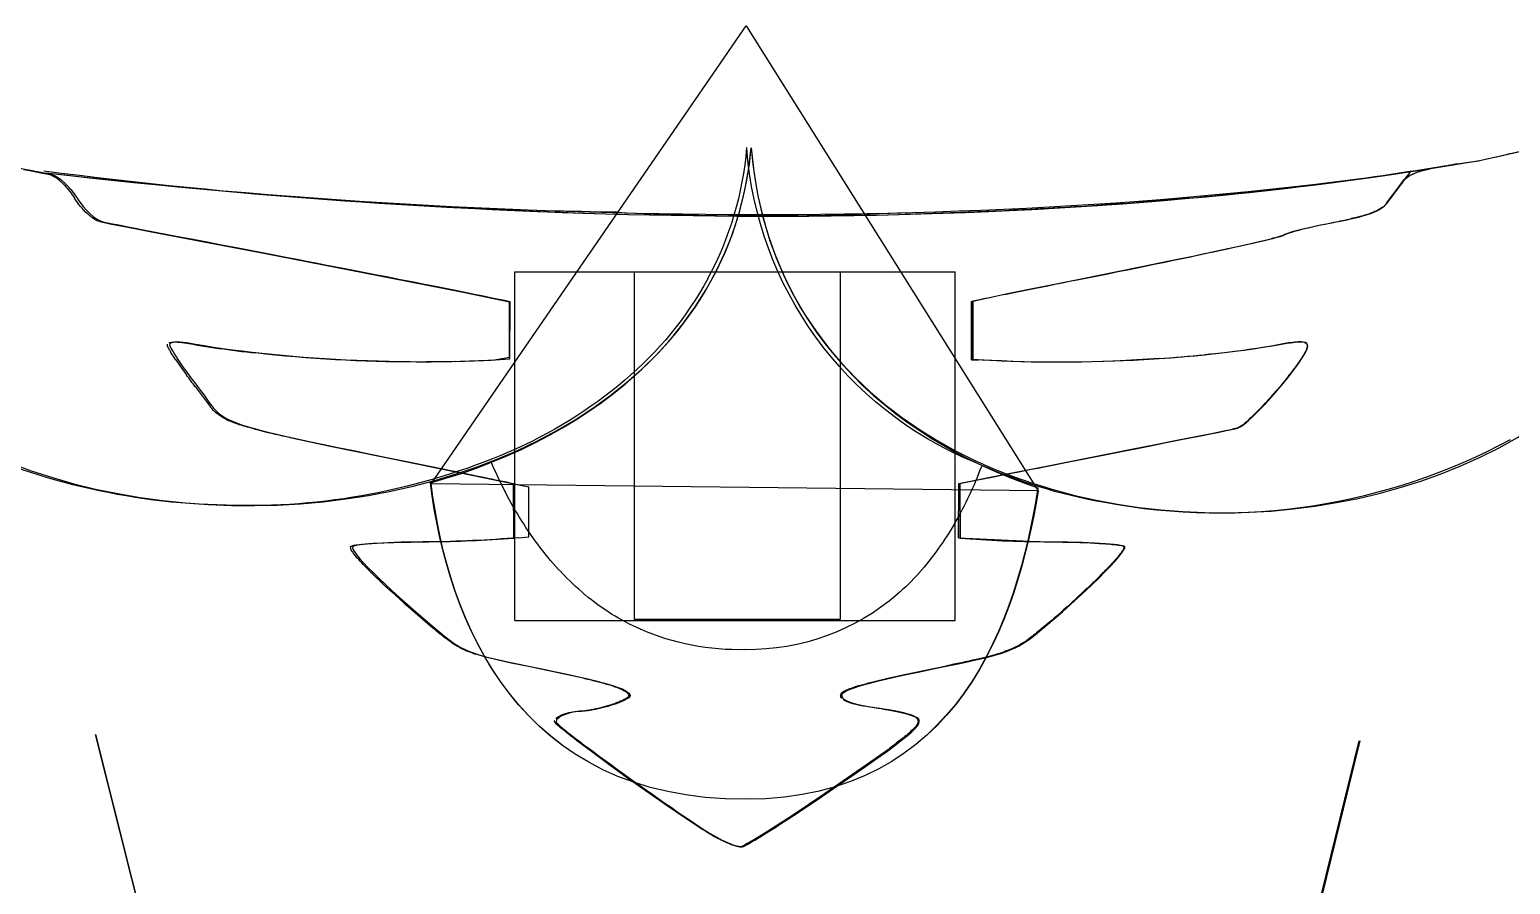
# Model space of a CAD drawing. Extents: x 5 to 93, y -1 to 101.
# Drawn here: x 35.14 to 64.24, y 15.65 to 32.45 of the extents above; entities that cross this region are included whole.
import ezdxf

# ---------------------------------------------------------------- set-up
doc = ezdxf.new("R2010")
doc.units = 0
for name, color, linetype in [('board_silkscreen_both', 7, 'CONTINUOUS'), ('board_silkscreen_cat', 7, 'CONTINUOUS'), ('board_silkscreen_dog', 7, 'CONTINUOUS'), ('laser_cat_1', 7, 'CONTINUOUS'), ('laser_cat_1_copy_copy', 7, 'CONTINUOUS'), ('laser_cat_2', 7, 'CONTINUOUS'), ('laser_component_cutouts', 7, 'CONTINUOUS'), ('laser_dog_1', 7, 'CONTINUOUS'), ('laser_dog_2', 7, 'CONTINUOUS'), ('laser_dog_2_copy', 7, 'CONTINUOUS'), ('Silkscreen_cat', 7, 'CONTINUOUS'), ('Silkscreen_dog', 7, 'CONTINUOUS')]:
    doc.layers.add(name, color=color, linetype=linetype)

msp = doc.modelspace()

# ---------------------------------------------------------------- linework, layer by layer
at = {"layer": 'board_silkscreen_both', "color": 3}
for points in [[(39.990861, 4.437421), (36.432212, 18.589981)], [(57.823775, 4.469169), (61.26071, 18.468268)]]:
    msp.add_lwpolyline(points, dxfattribs=at)
at = {"layer": 'board_silkscreen_cat', "color": 4}
for points in [[(63.60068, 29.869698), (65.040013, 30.192484)], [(35.020391, 29.700362), (35.163261, 29.671261)], [(62.650818, 29.713589), (62.650818, 29.713589)], [(62.828102, 29.747984), (62.828102, 29.75063)], [(63.042412, 29.785031), (63.29905, 29.824716)], [(63.185281, 29.806193), (63.187927, 29.806193)], [(63.29905, 29.824716), (63.60068, 29.869698)], [(35.163261, 29.671261), (35.287615, 29.647448)], [(35.287615, 29.647443), (35.390805, 29.626276)], [(35.390805, 29.626279), (35.470177, 29.610404)], [(35.470177, 29.610404), (35.523097, 29.59982)], [(35.523097, 29.59982), (35.523097, 29.597175)], [(35.610406, 29.562781), (35.613052, 29.562781)], [(35.660677, 29.531026), (35.660677, 29.52838)], [(35.713599, 29.488698), (35.713599, 29.488698)], [(35.766511, 29.443716), (35.766511, 29.443716)], [(60.587073, 29.422552), (60.587073, 29.419906)], [(62.060802, 29.385508), (62.092552, 29.427841)], [(62.092552, 29.427841), (62.121651, 29.46488)], [(62.121651, 29.46488), (62.121651, 29.46488)], [(62.222195, 29.562781), (62.222195, 29.560136)], [(62.293638, 29.602466), (62.296284, 29.602466)], [(62.386235, 29.642154), (62.38888, 29.642154)], [(62.5053, 29.67655), (62.5053, 29.67655)], [(35.81943, 29.390797), (35.81943, 29.388151)], [(57.906841, 29.131511), (57.909487, 29.131511)], [(61.801516, 29.036255), (61.859716, 29.112987)], [(61.859716, 29.112987), (61.891466, 29.157969)], [(61.891466, 29.157969), (61.925862, 29.202945)], [(61.925862, 29.202945), (62.060802, 29.385508)], [(36.271865, 28.82988), (36.271865, 28.827234)], [(46.68587, 28.819302), (46.688516, 28.856341)], [(52.363834, 28.816654), (52.363834, 28.848404)], [(55.160466, 28.930425), (55.160466, 28.93307)], [(61.478716, 28.835177), (61.481362, 28.832531)], [(61.571331, 28.872216), (61.571331, 28.872216)], [(61.648055, 28.909261), (61.650701, 28.909261)], [(61.71155, 28.948945), (61.714195, 28.948945)], [(61.761823, 28.991281), (61.764469, 28.988636)], [(61.801516, 29.036255), (61.804162, 29.033609)], [(36.324784, 28.782258), (36.324784, 28.784904)], [(36.377698, 28.74257), (36.377698, 28.74257)], [(36.425328, 28.710823), (36.425328, 28.710823)], [(36.472951, 28.687011), (36.470305, 28.684365)], [(36.512638, 28.673779), (36.742823, 28.626154)], [(36.512638, 28.673779), (36.515284, 28.673779)], [(36.742823, 28.626154), (36.959784, 28.58382)], [(36.959784, 28.58382), (37.237594, 28.530901)], [(37.237594, 28.530901), (37.565683, 28.467404)], [(60.102896, 28.517675), (60.216664, 28.544133)], [(60.216664, 28.544133), (60.341011, 28.573234)], [(60.341011, 28.573234), (60.475951, 28.602344)], [(60.475951, 28.602344), (60.475951, 28.602344)], [(61.105662, 28.729339), (61.105662, 28.726693)], [(61.245883, 28.763734), (61.248529, 28.76638)], [(61.372894, 28.800781), (61.370248, 28.798136)], [(37.565683, 28.467404), (37.941386, 28.39332)], [(37.941386, 28.39332), (38.356784, 28.313948)], [(38.356784, 28.313948), (38.80393, 28.229279)], [(38.80393, 28.229279), (39.769656, 28.044068)], [(58.938722, 28.200172), (59.274748, 28.276904)], [(59.274748, 28.276904), (59.531388, 28.337761)], [(59.698076, 28.380094), (59.698076, 28.380094)], [(59.76687, 28.406547), (59.76687, 28.403901)], [(59.76687, 28.406547), (59.76687, 28.403901)], [(59.846242, 28.440943), (59.846242, 28.440943)], [(59.915037, 28.464755), (59.915037, 28.464755)], [(60.002352, 28.491214), (60.002352, 28.491214)], [(39.769656, 28.044068), (42.558367, 27.504323)], [(57.52849, 27.901198), (58.057656, 28.009672)], [(58.057656, 28.009672), (58.528623, 28.112862)], [(58.528623, 28.112862), (58.938722, 28.200172)], [(55.702873, 27.530776), (56.956995, 27.782133)], [(56.956995, 27.782133), (57.52849, 27.901198)], [(42.558367, 27.504323), (43.65374, 27.287362)], [(54.350841, 27.258255), (55.702873, 27.530776)], [(43.65374, 27.287362), (44.566555, 27.099511)], [(44.233177, 25.948573), (44.566555, 26.009422), (44.566555, 27.099511)], [(53.647055, 27.102151), (54.350841, 27.258255)], [(53.647055, 25.959151), (53.647055, 27.102151)], [(37.840849, 26.247552), (37.840849, 26.247552), (37.840849, 26.247552), (37.840849, 26.247552)], [(37.877888, 26.28988), (37.877888, 26.28988)], [(37.904347, 26.300464), (37.904347, 26.300464)], [(37.936097, 26.305761), (37.936097, 26.305761)], [(37.975781, 26.308401), (37.975781, 26.308401)], [(38.018117, 26.308401), (38.020763, 26.308401)], [(38.068388, 26.305761), (38.068388, 26.305761)], [(59.90181, 26.28988), (59.899164, 26.295172)], [(59.90181, 26.28988), (59.90181, 26.28988)], [(59.967956, 26.300464), (59.967956, 26.300464)], [(60.026156, 26.308401), (60.026156, 26.308401)], [(60.076427, 26.31105), (60.079073, 26.31105)], [(60.121404, 26.31105), (60.121404, 26.31105), (60.121404, 26.31105)], [(60.18755, 26.297823), (60.190195, 26.297823)], [(60.18755, 26.297823), (60.190195, 26.297823)], [(60.227242, 26.268716), (60.229888, 26.268716)], [(60.240469, 26.223734), (60.240469, 26.221089)], [(37.869951, 26.178758), (37.869951, 26.178758)], [(37.904347, 26.12055), (37.904347, 26.12055)], [(37.949323, 26.049115), (37.946677, 26.046469)], [(38.002242, 25.964445), (38.068388, 25.871841)], [(38.002242, 25.964445), (38.002242, 25.9618)], [(38.851552, 26.178758), (38.851552, 26.176112)], [(39.579156, 26.088802), (39.581802, 26.086156)], [(42.738281, 25.914175), (42.738281, 25.914175)], [(43.505573, 25.922112), (43.508219, 25.922112)], [(44.233177, 25.948573), (44.233177, 25.948573)], [(53.647055, 25.959151), (53.781995, 25.956505)], [(57.335349, 25.977672), (57.335349, 25.985609)], [(58.226992, 26.051755), (58.226992, 26.051755)], [(60.118771, 25.975031), (60.118771, 25.972386)], [(60.20607, 26.125839), (60.208716, 26.123193)], [(38.068388, 25.871841), (38.139823, 25.768656)], [(38.139823, 25.768656), (38.219203, 25.660177)], [(59.98648, 25.787172), (59.98648, 25.784526)], [(38.39118, 25.429984), (38.682224, 25.038404)], [(38.39118, 25.429984), (38.39118, 25.427339)], [(59.637227, 25.355901), (59.637227, 25.355901)], [(59.822422, 25.575508), (59.825068, 25.572862)], [(59.446719, 25.138948), (59.449365, 25.138948)], [(38.817156, 24.900818), (38.819802, 24.898172)], [(39.002367, 24.784406), (39.002367, 24.787052)], [(59.092185, 24.781758), (59.092185, 24.779112)], [(59.261508, 24.943151), (59.261508, 24.943151)], [(39.274888, 24.675927), (39.274888, 24.673281)], [(39.679701, 24.562151), (39.679701, 24.562151)], [(57.681951, 24.376945), (58.055008, 24.451029)], [(58.055008, 24.451029), (58.364581, 24.511886)], [(58.364581, 24.511886), (58.605347, 24.562151)], [(58.605347, 24.562151), (58.772034, 24.596547)], [(58.854055, 24.612422), (58.856701, 24.609776)], [(40.253849, 24.427219), (41.039662, 24.260529)], [(40.253849, 24.427219), (40.253849, 24.427219)], [(41.039662, 24.260529), (42.076823, 24.048865)], [(55.186933, 23.882177), (56.790308, 24.199672)], [(56.790308, 24.199672), (57.258625, 24.292279)], [(57.258625, 24.292279), (57.681951, 24.376945)], [(42.076823, 24.048865), (43.410326, 23.776339)], [(54.21062, 23.689029), (55.186933, 23.882177)], [(43.410326, 23.776339), (44.46337, 23.559386)], [(53.395698, 23.527636), (54.21062, 23.689029)], [(44.46337, 23.559386), (44.944906, 23.458841)], [(44.947555, 22.47988), (44.944909, 23.458841)], [(53.39305, 22.45607), (53.395695, 23.527636)], [(44.746469, 22.461365), (44.947555, 22.47988)], [(44.746469, 22.461365), (44.746469, 22.461365)], [(53.39305, 22.45607), (55.075813, 22.379339)], [(41.444474, 22.286732), (41.444474, 22.286732)], [(41.473576, 22.302607), (41.473576, 22.302607)], [(41.492097, 22.167683), (41.492097, 22.167683)], [(41.537073, 22.315849), (41.537073, 22.315849)], [(41.634974, 22.329073), (41.634974, 22.329073)], [(41.764617, 22.3423), (41.764617, 22.3423)], [(41.918073, 22.352878), (42.095347, 22.360815), (42.293784, 22.368761), (42.510745, 22.374052)], [(42.510745, 22.37405), (42.510745, 22.37405)], [(43.397099, 22.387276), (43.397099, 22.381984)], [(43.838951, 22.403156), (43.841597, 22.403156)], [(55.075813, 22.379339), (55.075813, 22.379339)], [(55.55206, 22.37405), (55.771651, 22.368758), (55.975386, 22.360823)], [(55.975386, 22.360823), (56.1553, 22.35024)], [(56.1553, 22.350229), (56.157945, 22.350229)], [(56.31406, 22.339651), (56.31406, 22.339651)], [(56.443703, 22.329073), (56.443703, 22.329073)], [(56.544248, 22.315849), (56.541602, 22.315849)], [(56.565401, 22.143862), (56.568047, 22.143862)], [(56.628914, 22.233828), (56.63156, 22.236474)], [(56.639492, 22.286732), (56.639492, 22.284086)], [(41.574117, 22.06449), (41.574117, 22.061844)], [(41.690534, 21.934847), (41.69318, 21.932201)], [(56.31406, 21.858109), (56.311414, 21.852818)], [(56.459578, 22.014219), (56.459578, 22.016865)], [(41.84399, 21.778737), (41.846636, 21.778737)], [(42.029201, 21.598823), (42.031847, 21.598823)], [(56.131498, 21.675544), (56.134144, 21.672899)], [(42.246162, 21.400383), (42.492222, 21.178128)], [(42.246162, 21.400383), (42.246162, 21.395091)], [(55.922466, 21.471826), (55.91982, 21.474472)], [(42.492222, 21.178128), (42.764742, 20.942659)], [(42.764742, 20.942659), (43.061076, 20.688654)], [(43.352117, 20.453172), (43.354763, 20.450526)], [(54.803284, 20.498146), (54.80593, 20.498146)], [(54.922349, 20.593409), (54.924995, 20.590763)], [(43.47912, 20.363222), (43.47912, 20.363222)], [(43.606115, 20.291779), (43.608761, 20.289133)], [(43.746344, 20.228281), (43.746344, 20.225636)], [(43.905097, 20.172714), (43.905097, 20.167422)], [(44.092948, 20.117162), (44.092948, 20.119808)], [(53.96456, 20.125091), (53.96456, 20.122445)], [(54.155052, 20.175362), (54.155052, 20.175362)], [(54.31381, 20.23093), (54.316456, 20.228284)], [(54.451383, 20.286482), (54.451383, 20.283836)], [(44.320492, 20.064242), (44.598302, 20.003378)], [(44.320492, 20.064242), (44.320492, 20.061597)], [(44.598302, 20.003378), (44.936977, 19.934599)], [(44.936977, 19.934599), (45.706906, 19.77319)], [(52.326787, 19.770542), (52.707789, 19.852578)], [(52.707789, 19.852578), (53.154935, 19.945175)], [(53.739654, 20.069524), (53.739654, 20.066878)], [(45.706906, 19.77319), (46.011185, 19.704396)], [(46.011185, 19.704396), (46.011185, 19.704396)], [(46.265175, 19.640899), (46.262529, 19.640899)], [(46.471558, 19.585347), (46.471558, 19.585347)], [(46.635597, 19.532427), (46.638242, 19.532427)], [(51.345177, 19.52713), (51.345177, 19.52713)], [(51.514516, 19.577401), (51.514516, 19.577401)], [(51.734123, 19.635617), (52.001339, 19.699115)], [(52.001339, 19.699115), (52.326787, 19.770542)], [(46.65412, 19.209628), (46.656766, 19.209628)], [(46.754664, 19.251969), (46.75731, 19.251969)], [(46.757313, 19.484805), (46.757313, 19.484805)], [(46.834034, 19.291646), (46.83668, 19.289)], [(46.841964, 19.442461), (46.84461, 19.439815)], [(46.889605, 19.400136), (46.89225, 19.39749)], [(46.905477, 19.36044), (46.908123, 19.357794)], [(51.072664, 19.368386), (51.072664, 19.368386)], [(51.077945, 19.33399), (51.080591, 19.33399)], [(51.099117, 19.30224), (51.099117, 19.299594)], [(51.099117, 19.30224), (51.099117, 19.299594)], [(51.136162, 19.442461), (51.136162, 19.442461)], [(51.189084, 19.244024), (51.189084, 19.241378)], [(51.220831, 19.482156), (51.220831, 19.482156)], [(51.257862, 19.217573), (51.257862, 19.217573)], [(45.511117, 18.934466), (45.511117, 18.934466)], [(45.556094, 18.960917), (45.556094, 18.960917)], [(45.609013, 18.984737), (45.609013, 18.984737)], [(46.048214, 19.058828), (46.048214, 19.056183)], [(46.164633, 19.074703), (46.164633, 19.077349)], [(46.540352, 19.169948), (46.540352, 19.172594)], [(51.345177, 19.19112), (51.342531, 19.188474)], [(51.451019, 19.1673), (51.451019, 19.164654)], [(51.575365, 19.143482), (51.578011, 19.140836)], [(51.890219, 19.095857), (51.892865, 19.095857)], [(51.890219, 19.095857), (51.890219, 19.095857)], [(52.138927, 19.053531), (52.138927, 19.053531)], [(52.2183, 19.037656), (52.220945, 19.037656)], [(52.292391, 19.019133), (52.292391, 19.021779)], [(52.361185, 19.003261), (52.361185, 19.003261)], [(52.419386, 18.984737), (52.419386, 18.984737)], [(52.472305, 18.966214), (52.469659, 18.966214)], [(52.543748, 18.934466), (52.543748, 18.934466)], [(45.44762, 18.847149), (45.44762, 18.844503)], [(45.44762, 18.847149), (45.44762, 18.844503)], [(45.476722, 18.905365), (45.476722, 18.905365)], [(45.651339, 18.661953), (45.651339, 18.661953)], [(52.48818, 18.688406), (52.485534, 18.685761)], [(52.564904, 18.775722), (52.56755, 18.775722)], [(52.586073, 18.892138), (52.583427, 18.892138)], [(52.594019, 18.841867), (52.596664, 18.841867)], [(45.881542, 18.482024), (46.175224, 18.26243)], [(45.881542, 18.482024), (45.881542, 18.482024)], [(52.168029, 18.421175), (52.170675, 18.418529)], [(52.358537, 18.571987), (52.358537, 18.571987)], [(46.175224, 18.26243), (46.516531, 18.011073)], [(51.58331, 18.000495), (51.911391, 18.233313)], [(46.516531, 18.011073), (46.886956, 17.741193)], [(50.225995, 17.074453), (50.673141, 17.373417), (51.58331, 18.000495)], [(46.886956, 17.741193), (47.662183, 17.1988)], [(47.662183, 17.1988), (48.029956, 16.947443)], [(50.673141, 17.373417), (50.673141, 17.373417), (50.673141, 17.373417)], [(48.029956, 16.947443), (48.363318, 16.725201)], [(49.818526, 16.80987), (50.014331, 16.936865)], [(50.014331, 16.936865), (50.225995, 17.074453)], [(49.34493, 16.513521), (49.479867, 16.595542)], [(49.479867, 16.595542), (49.638612, 16.693453)], [(49.638612, 16.693453), (49.818526, 16.80987)], [(48.646425, 16.558513), (48.646425, 16.555867)], [(48.733742, 16.513521), (48.736388, 16.510875)], [(48.818409, 16.473844), (48.821055, 16.471198)], [(48.897781, 16.439448), (48.895136, 16.439448)], [(48.966576, 16.415628), (48.966576, 16.412982)], [(49.024776, 16.397104), (49.027422, 16.397104)], [(49.07505, 16.389175), (49.07505, 16.389175)], [(49.109445, 16.389175), (49.109445, 16.389175)], [(49.233808, 16.450024), (49.236453, 16.447378)], [(49.34493, 16.513521), (49.34493, 16.510875)]]:
    msp.add_lwpolyline(points, dxfattribs=at)
for points in [[(63.187927, 29.806193), (62.322735, 29.660677), (61.454909, 29.531026), (60.58707, 29.419904)], [(62.5053, 29.67655), (62.552925, 29.689779), (62.600547, 29.700362), (62.650818, 29.710948)], [(62.650818, 29.713589), (62.711683, 29.726818), (62.769883, 29.737401), (62.83075, 29.747984)], [(62.828102, 29.75063), (62.899529, 29.763859), (62.970972, 29.774443), (63.042412, 29.787669)], [(46.688516, 28.856341), (42.93143, 28.911901), (39.169055, 29.181781), (35.411969, 29.665966)], [(35.523097, 29.597175), (35.554847, 29.591883), (35.583948, 29.578654), (35.610406, 29.560136)], [(35.613052, 29.562781), (35.631573, 29.552198), (35.647451, 29.541615), (35.663323, 29.531026)], [(35.660677, 29.52838), (35.679198, 29.515151), (35.695076, 29.501919), (35.713599, 29.488693)], [(35.713599, 29.488698), (35.73212, 29.472823), (35.750636, 29.456943), (35.766511, 29.443716)], [(35.766511, 29.443716), (35.785031, 29.425195), (35.803555, 29.406677), (35.822078, 29.388156)], [(60.587073, 29.419906), (59.695427, 29.306138), (58.801133, 29.208242), (57.906841, 29.128865)], [(62.121651, 29.46488), (62.14812, 29.504573), (62.182516, 29.53632), (62.222195, 29.562781)], [(62.222195, 29.560136), (62.246008, 29.576011), (62.269818, 29.589237), (62.296287, 29.602469)], [(62.296284, 29.602466), (62.325383, 29.615695), (62.357133, 29.628927), (62.38888, 29.639505)], [(62.38888, 29.642154), (62.428576, 29.655383), (62.468253, 29.668612), (62.505297, 29.679198)], [(35.81943, 29.388151), (35.893513, 29.311419), (35.959659, 29.22675), (36.017867, 29.136794)], [(36.271865, 28.827234), (36.173972, 28.919833), (36.089302, 29.023024), (36.017867, 29.134146)], [(57.909487, 29.131511), (56.994039, 29.04949), (56.078576, 28.983344), (55.163112, 28.933073)], [(36.324784, 28.784904), (36.306263, 28.800779), (36.28774, 28.816651), (36.271865, 28.832526)], [(52.363834, 28.848404), (50.477352, 28.755797), (48.582927, 28.755797), (46.68587, 28.85105)], [(55.160466, 28.93307), (54.229144, 28.880149), (53.297805, 28.840464), (52.366466, 28.816651)], [(61.481362, 28.832531), (61.446964, 28.819302), (61.409919, 28.808719), (61.372891, 28.798136)], [(61.571331, 28.872216), (61.544862, 28.858987), (61.513115, 28.845755), (61.478716, 28.835177)], [(61.650701, 28.909261), (61.624242, 28.893386), (61.60043, 28.8828), (61.57398, 28.869568)], [(61.714195, 28.948945), (61.693029, 28.935716), (61.67187, 28.922487), (61.650698, 28.909261)], [(61.764469, 28.988636), (61.748594, 28.972761), (61.73007, 28.959534), (61.711547, 28.9463)], [(61.804162, 29.033609), (61.790933, 29.017734), (61.777695, 29.001854), (61.764469, 28.988628)], [(36.377698, 28.74257), (36.359177, 28.7558), (36.340659, 28.769031), (36.324784, 28.782258)], [(36.425328, 28.710823), (36.409453, 28.721406), (36.39093, 28.73199), (36.375058, 28.74257)], [(36.470305, 28.684365), (36.457076, 28.692302), (36.441206, 28.70024), (36.425331, 28.708177)], [(36.515284, 28.673779), (36.502055, 28.676425), (36.486177, 28.681716), (36.472951, 28.687008)], [(60.475951, 28.602344), (60.571198, 28.620865), (60.666443, 28.642029), (60.761706, 28.657904)], [(61.105662, 28.726693), (60.991891, 28.700232), (60.878123, 28.676419), (60.761706, 28.65525)], [(61.248529, 28.76638), (61.200904, 28.753151), (61.153281, 28.742568), (61.105659, 28.731984)], [(61.370248, 28.798136), (61.330552, 28.787552), (61.288227, 28.774323), (61.245886, 28.763737)], [(59.698076, 28.380094), (59.645156, 28.364219), (59.586956, 28.350984), (59.531388, 28.337761)], [(59.76687, 28.403901), (59.745703, 28.393318), (59.721896, 28.38538), (59.698076, 28.380089)], [(59.76687, 28.403901), (59.790683, 28.419776), (59.817141, 28.433), (59.846242, 28.440938)], [(59.846242, 28.440943), (59.870055, 28.44888), (59.893865, 28.456818), (59.917685, 28.464755)], [(59.915037, 28.464755), (59.944136, 28.475339), (59.973237, 28.483276), (60.002352, 28.491214)], [(60.002352, 28.491214), (60.034102, 28.499151), (60.068498, 28.509734), (60.102896, 28.517675)], [(37.840849, 26.247552), (37.840849, 26.252844), (37.843495, 26.258136), (37.846141, 26.263427)], [(37.840849, 26.247552), (37.840849, 26.252844), (37.843495, 26.258136), (37.846141, 26.263427)], [(37.840849, 26.247552), (37.840849, 26.252844), (37.843495, 26.258136), (37.846141, 26.263427)], [(37.869951, 26.178758), (37.856722, 26.199925), (37.846138, 26.223734), (37.84349, 26.247552)], [(37.877888, 26.28988), (37.885826, 26.292526), (37.896409, 26.297818), (37.904347, 26.297818)], [(37.904347, 26.300464), (37.91493, 26.303109), (37.928159, 26.305755), (37.938745, 26.305755)], [(37.936097, 26.305761), (37.949326, 26.305761), (37.962558, 26.308406), (37.975781, 26.308406)], [(37.975781, 26.308401), (37.991656, 26.308401), (38.004891, 26.308401), (38.020766, 26.308401)], [(38.020763, 26.308401), (38.036638, 26.308401), (38.052511, 26.305755), (38.071034, 26.305755)], [(38.068388, 26.305761), (38.108073, 26.303115), (38.14512, 26.297823), (38.179516, 26.289886)], [(38.851552, 26.176112), (38.629305, 26.207862), (38.404406, 26.244906), (38.182156, 26.287242)], [(59.899164, 26.295172), (59.383224, 26.191982), (58.824956, 26.112609), (58.226995, 26.054401)], [(59.90181, 26.28988), (59.922977, 26.295172), (59.946784, 26.297818), (59.967956, 26.303109)], [(59.967956, 26.300464), (59.986477, 26.303109), (60.007633, 26.305755), (60.026156, 26.308401)], [(60.026156, 26.308401), (60.044677, 26.308401), (60.063201, 26.311047), (60.079076, 26.311047)], [(60.079073, 26.31105), (60.092302, 26.31105), (60.108175, 26.31105), (60.124047, 26.31105)], [(60.121404, 26.31105), (60.134633, 26.31105), (60.145216, 26.308404), (60.158448, 26.305758)], [(60.121404, 26.31105), (60.134633, 26.31105), (60.145216, 26.308404), (60.158448, 26.305758)], [(60.190195, 26.297823), (60.198133, 26.295177), (60.20607, 26.292531), (60.214008, 26.284594)], [(60.190195, 26.297823), (60.198133, 26.295177), (60.20607, 26.292531), (60.214008, 26.284594)], [(60.240469, 26.221089), (60.237823, 26.18669), (60.22724, 26.152294), (60.208719, 26.123193)], [(60.229888, 26.268716), (60.237826, 26.252841), (60.243117, 26.236966), (60.243117, 26.221094)], [(37.904347, 26.12055), (37.891117, 26.13907), (37.880534, 26.157589), (37.869951, 26.178758)], [(37.946677, 26.046469), (37.933448, 26.067636), (37.917568, 26.094094), (37.901695, 26.117904)], [(38.002242, 25.9618), (37.983722, 25.988258), (37.965198, 26.017359), (37.946683, 26.046466)], [(39.581802, 26.086156), (39.338383, 26.112615), (39.094969, 26.141716), (38.85155, 26.176112)], [(42.738281, 25.914175), (41.669365, 25.914175), (40.61368, 25.975031), (39.579156, 26.091443)], [(43.508219, 25.922112), (43.251573, 25.91682), (42.994927, 25.914175), (42.738279, 25.914175)], [(44.233177, 25.948573), (43.992412, 25.935344), (43.748992, 25.924761), (43.505573, 25.919464)], [(57.335349, 25.985609), (56.171175, 25.893005), (54.983198, 25.885068), (53.781995, 25.959151)], [(58.226992, 26.051755), (57.930662, 26.022656), (57.634328, 25.996195), (57.335349, 25.977672)], [(60.118771, 25.972386), (60.076427, 25.908888), (60.034102, 25.845383), (59.98648, 25.784534)], [(60.208716, 26.123193), (60.184904, 26.072922), (60.155797, 26.022651), (60.121401, 25.972378)], [(38.39118, 25.427339), (38.332972, 25.504068), (38.274763, 25.580792), (38.219203, 25.657524)], [(59.98648, 25.784526), (59.933558, 25.713083), (59.87799, 25.644297), (59.822422, 25.572854)], [(59.637227, 25.355901), (59.576362, 25.281818), (59.512865, 25.210383), (59.446719, 25.138948)], [(59.825068, 25.572862), (59.764222, 25.498779), (59.703373, 25.424695), (59.639875, 25.353261)], [(38.819802, 24.898172), (38.769529, 24.940505), (38.721906, 24.985479), (38.682222, 25.035753)], [(59.449365, 25.138948), (59.388516, 25.072802), (59.325019, 25.006656), (59.261505, 24.943151)], [(39.002367, 24.787052), (38.936222, 24.818802), (38.875365, 24.855847), (38.817156, 24.903472)], [(39.274888, 24.673281), (39.182281, 24.702383), (39.089677, 24.739427), (38.999719, 24.781761)], [(59.092185, 24.779112), (59.026039, 24.707677), (58.944019, 24.649469), (58.856703, 24.609784)], [(59.261508, 24.943151), (59.211235, 24.89024), (59.155683, 24.83732), (59.092185, 24.779109)], [(39.679701, 24.562151), (39.531534, 24.599195), (39.399242, 24.636234), (39.277537, 24.678568)], [(40.253849, 24.427219), (40.060701, 24.466904), (39.870201, 24.511886), (39.679701, 24.559511)], [(58.856701, 24.609776), (58.827599, 24.604484), (58.80113, 24.599193), (58.77468, 24.593901)], [(44.746469, 22.461365), (44.444849, 22.437552), (44.140578, 22.416383), (43.838951, 22.403156)], [(41.492097, 22.167683), (41.457701, 22.196781), (41.441826, 22.241758), (41.444474, 22.286732)], [(41.444474, 22.286732), (41.452412, 22.294669), (41.462995, 22.299987), (41.473576, 22.302607)], [(41.473576, 22.302607), (41.494742, 22.310544), (41.515909, 22.31319), (41.537073, 22.318482)], [(41.574117, 22.061844), (41.545016, 22.096242), (41.518558, 22.130641), (41.492097, 22.165037)], [(41.537073, 22.315849), (41.568828, 22.321141), (41.600578, 22.326433), (41.634974, 22.329078)], [(41.634974, 22.329073), (41.677308, 22.334365), (41.719636, 22.339656), (41.764617, 22.342302)], [(41.764617, 22.3423), (41.814888, 22.344945), (41.867802, 22.350237), (41.918073, 22.352883)], [(42.510745, 22.37405), (42.666847, 22.376695), (42.822951, 22.379341), (42.979055, 22.379341)], [(43.397099, 22.381984), (43.256865, 22.379339), (43.119284, 22.376693), (42.979055, 22.376693)], [(43.841597, 22.403156), (43.69343, 22.395219), (43.545263, 22.389927), (43.399737, 22.387281)], [(55.075813, 22.379339), (55.237203, 22.379339), (55.395948, 22.376693), (55.554709, 22.374047)], [(56.157945, 22.350229), (56.210867, 22.347583), (56.263787, 22.342292), (56.314058, 22.339646)], [(56.31406, 22.339651), (56.356388, 22.337005), (56.39873, 22.331714), (56.443703, 22.326422)], [(56.443703, 22.329073), (56.478102, 22.326427), (56.509849, 22.321136), (56.541599, 22.315844)], [(56.568047, 22.143862), (56.5363, 22.101537), (56.501901, 22.059195), (56.462224, 22.014219)], [(56.541602, 22.315849), (56.575998, 22.315849), (56.610396, 22.305266), (56.636847, 22.286732)], [(56.63156, 22.236474), (56.613066, 22.202076), (56.591883, 22.172977), (56.568063, 22.143875)], [(56.639492, 22.284086), (56.644784, 22.268211), (56.642138, 22.249706), (56.628909, 22.236464)], [(41.69318, 21.932201), (41.650847, 21.974529), (41.611159, 22.019503), (41.574115, 22.064492)], [(41.846636, 21.778737), (41.793716, 21.829008), (41.743451, 21.881927), (41.69318, 21.934847)], [(56.311414, 21.852818), (56.253198, 21.791953), (56.192349, 21.731104), (56.1315, 21.670253)], [(56.459578, 22.016865), (56.411956, 21.961297), (56.364331, 21.911026), (56.31406, 21.858107)], [(42.031847, 21.598823), (41.968341, 21.657024), (41.907492, 21.717888), (41.843987, 21.778737)], [(42.246162, 21.395091), (42.174719, 21.461237), (42.103284, 21.530031), (42.031849, 21.596177)], [(56.134144, 21.672899), (56.065349, 21.60412), (55.996555, 21.537974), (55.925112, 21.471828)], [(55.91982, 21.474472), (55.639362, 21.199313), (55.308633, 20.90298), (54.922352, 20.590774)], [(43.354763, 20.450526), (43.248927, 20.527263), (43.15368, 20.606633), (43.063722, 20.686005)], [(43.47912, 20.363222), (43.439427, 20.38968), (43.397099, 20.418774), (43.352117, 20.450524)], [(54.80593, 20.498146), (54.697443, 20.413492), (54.581024, 20.34205), (54.454029, 20.283833)], [(54.924995, 20.590763), (54.885302, 20.559013), (54.845607, 20.529914), (54.80593, 20.498149)], [(43.608761, 20.289133), (43.563779, 20.312945), (43.521445, 20.336758), (43.481758, 20.363224)], [(43.746344, 20.225636), (43.698722, 20.244156), (43.65374, 20.265331), (43.608763, 20.289133)], [(43.905097, 20.167422), (43.852177, 20.185943), (43.799263, 20.204469), (43.746344, 20.225638)], [(44.092948, 20.119808), (44.026802, 20.135683), (43.963305, 20.151555), (43.902448, 20.172727)], [(44.320492, 20.061597), (44.243763, 20.077472), (44.16968, 20.095992), (44.092948, 20.114516)], [(53.96456, 20.122445), (53.890469, 20.101279), (53.813745, 20.085399), (53.739654, 20.066894)], [(54.155052, 20.175362), (54.091555, 20.156841), (54.028058, 20.138318), (53.96456, 20.122443)], [(54.316456, 20.228284), (54.266185, 20.207117), (54.210633, 20.19124), (54.155066, 20.172716)], [(54.451383, 20.283836), (54.409058, 20.265342), (54.364084, 20.246808), (54.31381, 20.228284)], [(53.739654, 20.066878), (53.543865, 20.024534), (53.348076, 19.982208), (53.152287, 19.942516)], [(46.011185, 19.704396), (46.095855, 19.683229), (46.180505, 19.66207), (46.265175, 19.640899)], [(46.262529, 19.640899), (46.333972, 19.622378), (46.402766, 19.60387), (46.47156, 19.585347)], [(46.471558, 19.585347), (46.52711, 19.569472), (46.582677, 19.550948), (46.635597, 19.532427)], [(46.638242, 19.532427), (46.68057, 19.519198), (46.720263, 19.503326), (46.759943, 19.484805)], [(51.220831, 19.482156), (51.263156, 19.498031), (51.3055, 19.513904), (51.345177, 19.52713)], [(51.345177, 19.52713), (51.400745, 19.545651), (51.458948, 19.561526), (51.514516, 19.577401)], [(51.514516, 19.577401), (51.585959, 19.595922), (51.660031, 19.614448), (51.731474, 19.632969)], [(46.656766, 19.209628), (46.619722, 19.193753), (46.580026, 19.180526), (46.542998, 19.169948)], [(46.75731, 19.251969), (46.725544, 19.236094), (46.691164, 19.222867), (46.656766, 19.212276)], [(46.83668, 19.289), (46.810214, 19.273125), (46.783761, 19.259885), (46.75731, 19.249307)], [(46.757313, 19.484805), (46.786412, 19.474222), (46.815513, 19.458336), (46.841964, 19.442461)], [(46.908123, 19.357794), (46.894894, 19.326047), (46.868446, 19.299594), (46.836696, 19.289016)], [(46.84461, 19.439815), (46.860485, 19.429232), (46.879008, 19.416003), (46.892235, 19.39749)], [(46.89225, 19.39749), (46.902834, 19.386906), (46.908125, 19.373677), (46.908125, 19.357794)], [(51.080591, 19.33399), (51.0753, 19.344573), (51.072654, 19.357802), (51.072654, 19.368386)], [(51.072664, 19.368386), (51.080602, 19.402784), (51.104414, 19.429234), (51.136162, 19.442461)], [(51.099117, 19.299594), (51.09118, 19.310177), (51.083242, 19.320761), (51.077951, 19.333992)], [(51.099117, 19.299594), (51.09118, 19.310177), (51.083242, 19.320761), (51.077951, 19.333992)], [(51.136162, 19.442461), (51.165263, 19.458336), (51.191716, 19.471578), (51.223464, 19.482156)], [(51.189084, 19.241378), (51.170563, 19.249315), (51.152037, 19.259899), (51.136162, 19.270495)], [(51.257862, 19.217573), (51.23405, 19.225511), (51.210237, 19.233448), (51.189084, 19.244031)], [(51.342531, 19.188474), (51.310784, 19.196412), (51.281683, 19.204349), (51.255232, 19.212287)], [(45.476722, 18.905365), (45.487305, 18.915948), (45.497888, 18.926531), (45.511117, 18.934466)], [(45.511117, 18.934466), (45.526992, 18.94505), (45.540219, 18.952987), (45.556094, 18.960925)], [(45.556094, 18.960917), (45.574615, 18.9715), (45.593138, 18.979438), (45.611662, 18.987386)], [(45.609013, 18.984737), (45.717485, 19.027063), (45.833904, 19.048234), (45.95032, 19.050883)], [(46.048214, 19.056183), (46.016466, 19.050891), (45.982068, 19.048245), (45.95032, 19.048245)], [(46.164633, 19.077349), (46.127602, 19.069412), (46.087909, 19.06412), (46.050862, 19.058855)], [(46.540352, 19.172594), (46.418638, 19.130253), (46.294292, 19.098503), (46.164633, 19.074701)], [(51.451019, 19.164654), (51.413972, 19.172591), (51.379576, 19.180529), (51.345177, 19.188466)], [(51.578011, 19.140836), (51.535683, 19.148774), (51.493341, 19.156711), (51.451016, 19.164649)], [(51.892865, 19.095857), (51.787026, 19.109086), (51.681201, 19.124974), (51.578011, 19.140849)], [(51.890219, 19.095857), (51.966959, 19.085274), (52.04898, 19.072044), (52.141576, 19.053531)], [(52.138927, 19.053531), (52.165396, 19.04824), (52.191847, 19.042948), (52.2183, 19.037656)], [(52.220945, 19.037656), (52.244758, 19.032365), (52.268568, 19.024427), (52.292388, 19.019136)], [(52.292391, 19.021779), (52.316203, 19.013841), (52.337365, 19.00855), (52.361185, 19.003258)], [(52.361185, 19.003261), (52.382352, 18.997969), (52.403511, 18.990031), (52.422034, 18.98474)], [(52.419386, 18.984737), (52.437906, 18.979445), (52.45643, 18.971508), (52.472305, 18.966216)], [(52.469659, 18.966214), (52.496128, 18.958276), (52.519933, 18.947693), (52.541102, 18.934466)], [(52.543748, 18.934466), (52.559623, 18.923883), (52.575498, 18.910654), (52.586073, 18.894771)], [(45.651339, 18.661953), (45.574615, 18.714857), (45.505823, 18.775722), (45.444972, 18.849797)], [(45.44762, 18.844503), (45.44762, 18.855086), (45.450266, 18.865669), (45.455558, 18.876269)], [(45.44762, 18.844503), (45.44762, 18.855086), (45.450266, 18.865669), (45.455558, 18.876269)], [(45.881542, 18.482024), (45.802154, 18.54024), (45.72543, 18.59844), (45.651339, 18.659305)], [(52.485534, 18.685761), (52.445857, 18.648714), (52.403513, 18.609037), (52.358539, 18.569341)], [(52.56755, 18.775722), (52.543737, 18.743974), (52.519927, 18.714857), (52.490826, 18.688406)], [(52.596664, 18.841867), (52.591373, 18.815401), (52.580789, 18.794245), (52.564917, 18.773073)], [(52.583427, 18.892138), (52.594011, 18.876263), (52.596656, 18.860391), (52.594011, 18.841867)], [(52.170675, 18.418529), (52.086005, 18.355031), (52.001336, 18.291534), (51.914037, 18.230683)], [(52.358537, 18.571987), (52.297688, 18.521716), (52.234175, 18.471445), (52.168029, 18.423823)], [(48.646425, 16.555867), (48.54325, 16.611435), (48.450636, 16.666987), (48.363318, 16.725203)], [(48.736388, 16.510875), (48.704638, 16.524104), (48.675539, 16.539977), (48.646422, 16.555852)], [(48.821055, 16.471198), (48.791956, 16.484427), (48.762839, 16.497656), (48.736388, 16.510891)], [(48.895136, 16.439448), (48.871323, 16.450031), (48.844865, 16.463261), (48.818412, 16.473844)], [(48.966576, 16.412982), (48.942763, 16.420919), (48.921602, 16.428857), (48.897781, 16.43944)], [(49.027422, 16.397104), (49.006255, 16.402396), (48.985097, 16.407688), (48.966573, 16.415625)], [(49.07505, 16.389175), (49.059175, 16.389175), (49.0433, 16.39182), (49.027425, 16.397112)], [(49.109445, 16.389175), (49.098862, 16.386529), (49.085633, 16.386529), (49.07505, 16.386529)], [(49.236453, 16.447378), (49.196761, 16.423565), (49.154433, 16.402404), (49.109443, 16.386529)], [(49.34493, 16.510875), (49.310531, 16.487063), (49.273487, 16.465885), (49.236456, 16.447362)]]:
    msp.add_open_spline(points, degree=3, dxfattribs=at)
at = {"layer": 'board_silkscreen_dog', "color": 6}
for points in [[(49.226976, 30.122612), (49.22433, 30.122612)], [(44.673492, 20.830437), (44.673492, 27.685799)], [(44.673492, 27.685799), (53.322721, 27.685799)], [(53.322721, 20.830437), (53.322721, 27.685799)], [(48.462328, 27.548213), (48.462328, 27.550859)], [(46.832486, 25.555901), (46.829841, 25.555901)], [(64.234135, 24.386445), (64.234135, 24.386445)], [(44.559724, 24.145674), (44.559724, 24.14832)], [(53.693146, 23.952526), (53.693146, 23.94988)], [(53.841312, 23.859919), (53.838666, 23.859919)], [(36.153906, 23.457755), (36.153906, 23.460401)], [(44.480343, 23.373088), (44.480343, 23.370442)], [(38.995536, 23.095278), (38.995536, 23.10057)], [(56.267536, 23.150838), (56.267536, 23.150838)], [(44.800486, 22.801585), (44.803132, 22.79894)], [(53.314778, 22.746026), (53.314778, 22.748671)], [(45.168263, 22.267122), (45.170908, 22.267122)], [(52.986695, 22.235374), (52.986695, 22.235374)], [(45.583658, 21.777651), (45.586304, 21.780296)], [(52.610992, 21.767073), (52.613638, 21.767073)], [(46.049328, 21.34108), (46.049328, 21.34108)], [(52.185018, 21.349026), (52.187664, 21.34638)], [(44.673492, 20.830437), (53.322721, 20.830437)], [(47.136763, 20.663749), (47.139408, 20.661104)], [(49.20051, 20.261593), (49.203156, 20.261593)]]:
    msp.add_lwpolyline(points, dxfattribs=at)
for points in [[(49.22433, 30.122612), (49.150239, 29.223028), (48.890953, 28.347257), (48.459682, 27.548213)], [(53.693146, 23.94988), (51.155783, 25.000276), (49.428046, 27.389463), (49.229609, 30.122614)], [(48.462328, 27.550859), (48.046929, 26.788859), (47.493945, 26.114174), (46.829854, 25.555901)], [(46.829841, 25.555901), (46.14721, 24.97646), (45.379913, 24.500216), (44.55971, 24.148315)], [(36.153906, 23.460401), (35.256974, 23.666776), (34.386492, 23.989567), (33.568929, 24.420833)], [(64.234135, 24.386445), (61.797317, 23.074106), (58.984812, 22.637546), (56.267536, 23.150838)], [(44.559724, 24.14832), (42.805533, 23.394263), (40.905828, 23.034427), (38.998177, 23.097924)], [(44.480343, 23.370442), (44.38245, 23.555653), (44.289843, 23.754091), (44.199885, 23.968403)], [(56.267536, 23.150838), (55.378539, 23.304294), (54.513346, 23.574174), (53.693146, 23.949877)], [(53.838666, 23.859919), (53.695781, 23.47363), (53.521161, 23.103216), (53.312148, 22.746026)], [(38.995536, 23.10057), (38.040388, 23.113799), (37.087885, 23.23551), (36.153906, 23.463046)], [(44.803132, 22.79894), (44.684075, 22.986791), (44.575596, 23.177294), (44.480341, 23.370434)], [(45.170908, 22.267122), (45.035968, 22.439109), (44.914255, 22.616382), (44.803132, 22.801585)], [(53.314778, 22.748671), (53.214234, 22.571398), (53.105763, 22.402067), (52.984049, 22.23802)], [(45.586304, 21.780296), (45.43814, 21.931109), (45.300552, 22.095151), (45.170908, 22.269768)], [(52.986695, 22.235374), (52.875575, 22.07663), (52.74858, 21.917888), (52.610992, 21.767073)], [(46.049328, 21.34108), (45.88264, 21.481317), (45.726528, 21.626835), (45.583658, 21.780299)], [(52.613638, 21.767073), (52.478697, 21.616257), (52.335828, 21.47602), (52.187664, 21.349026)], [(47.139408, 20.661104), (46.74783, 20.833072), (46.380054, 21.060611), (46.051974, 21.338434)], [(52.187664, 21.34638), (51.359515, 20.634651), (50.298533, 20.24837), (49.203156, 20.258948)], [(49.203156, 20.261593), (48.494072, 20.240427), (47.78764, 20.37801), (47.139408, 20.661117)]]:
    msp.add_open_spline(points, degree=3, dxfattribs=at)
at = {"layer": 'laser_cat_1', "color": 7}
for points in [[(44.57216, 27.104901), (44.565387, 25.96798)], [(53.669362, 25.964066), (53.67162, 27.11746)], [(44.646223, 23.526307), (44.649215, 22.447611)], [(53.419578, 22.444625), (53.41732, 23.52487)], [(50.698806, 17.369304), (50.698837, 17.36929)]]:
    msp.add_lwpolyline(points, dxfattribs=at)
for points in [[(35.454164, 29.63333), (44.248248, 28.614711), (53.936245, 28.378426), (62.231253, 29.651731)], [(35.572776, 29.600248), (35.701472, 29.572534), (35.923849, 29.364403), (36.06695, 29.137717)], [(61.812664, 29.037105), (61.898482, 29.153674), (62.197767, 29.552809), (62.287184, 29.672551)], [(36.06695, 29.137717), (36.210054, 28.911028), (36.432431, 28.702262), (36.561124, 28.673794)], [(60.772432, 28.660459), (61.414073, 28.779978), (61.699431, 28.883302), (61.812664, 29.037105)], [(36.561124, 28.673794), (36.689817, 28.645327), (38.152612, 28.362292), (39.811779, 28.044828)], [(59.780574, 28.406459), (59.839787, 28.455572), (60.286127, 28.569872), (60.772432, 28.660459)], [(55.723674, 27.530015), (57.895752, 27.962947), (59.721358, 28.35735), (59.780574, 28.406459)], [(39.811779, 28.044828), (41.930549, 27.639424), (43.475388, 27.335466), (44.57216, 27.104901)], [(53.67162, 27.11746), (54.24109, 27.233888), (54.920179, 27.369866), (55.723674, 27.530015)], [(38.225414, 26.28918), (38.026117, 26.326357), (37.88734, 26.309246), (37.88734, 26.247527)], [(37.88734, 26.247527), (37.88734, 26.189931), (38.134533, 25.821942), (38.436657, 25.429771)], [(44.565387, 25.96798), (42.67215, 25.832528), (40.011838, 25.955929), (38.225414, 26.28918)], [(59.914372, 26.289166), (58.041749, 25.939837), (55.638962, 25.829553), (53.669362, 25.964066)], [(58.870525, 24.612549), (59.112254, 24.669518), (60.252446, 25.997552), (60.252446, 26.22213)], [(60.252446, 26.22213), (60.252446, 26.3125), (60.149201, 26.332973), (59.914372, 26.289166)], [(38.436657, 25.429771), (39.075106, 24.601037), (38.480913, 24.797224), (43.446773, 23.775433)], [(55.207329, 23.881509), (57.095348, 24.253712), (58.743782, 24.582678), (58.870525, 24.612549)], [(53.41732, 23.52487), (53.907484, 23.624283), (54.497698, 23.741614), (55.207329, 23.881509)], [(43.446773, 23.775433), (43.866994, 23.688965), (44.271644, 23.60488), (44.646223, 23.526307)], [(44.649215, 22.447611), (44.092865, 22.405421), (43.513048, 22.37876), (43.016605, 22.378122)], [(55.096356, 22.376203), (54.547169, 22.376203), (53.96486, 22.402055), (53.419578, 22.444625)], [(41.484276, 22.285378), (41.426618, 22.192093), (42.069876, 21.554648), (43.099547, 20.68471)], [(43.016605, 22.378122), (42.204702, 22.376993), (41.515154, 22.335343), (41.484276, 22.285378)], [(54.943335, 20.589395), (55.823144, 21.309702), (56.713992, 22.190523), (56.656605, 22.283374)], [(56.656605, 22.283374), (56.625053, 22.334431), (55.922937, 22.376203), (55.096356, 22.376203)], [(43.099547, 20.68471), (43.657009, 20.213726), (43.739607, 20.180449), (44.971962, 19.930324)], [(53.177305, 19.941029), (54.32541, 20.176044), (54.53036, 20.251287), (54.943335, 20.589395)], [(44.971962, 19.930324), (46.439082, 19.632551), (46.937335, 19.487043), (46.937335, 19.356366)], [(51.098292, 19.36577), (51.098292, 19.480276), (51.586948, 19.615485), (53.177305, 19.941029)], [(46.937335, 19.356366), (46.937335, 19.260918), (46.281972, 19.049054), (45.983632, 19.048058)], [(51.91589, 19.091591), (51.318767, 19.170805), (51.098292, 19.244741), (51.098292, 19.36577)], [(45.983632, 19.048058), (45.748648, 19.047493), (45.481011, 18.938547), (45.481011, 18.843873)], [(50.698837, 17.36929), (52.513464, 18.607374), (52.752405, 18.806874), (52.567301, 18.92935)], [(52.567301, 18.92935), (52.488457, 18.981513), (52.195324, 19.054524), (51.91589, 19.091591)], [(45.481011, 18.843873), (45.481011, 18.765065), (47.35723, 17.397721), (48.393658, 16.721203)], [(49.138459, 16.385139), (49.23343, 16.405713), (49.935584, 16.848576), (50.698806, 17.369304)], [(48.393658, 16.721203), (48.708327, 16.515805), (49.043491, 16.364576), (49.138459, 16.385139)]]:
    msp.add_open_spline(points, degree=3, dxfattribs=at)
at = {"layer": 'laser_cat_1_copy_copy', "color": 7}
for points in [[(44.57216, 27.104901), (44.565387, 25.96798)], [(53.669362, 25.964066), (53.67162, 27.11746)], [(44.646223, 23.526307), (44.649215, 22.447611)], [(53.419578, 22.444625), (53.41732, 23.52487)], [(50.698806, 17.369304), (50.698837, 17.36929)]]:
    msp.add_lwpolyline(points, close=True, dxfattribs=at)
for points in [[(36.427715, 18.592503), (39.985005, 4.430883)], [(61.277142, 18.467707), (57.844557, 4.461532)]]:
    msp.add_lwpolyline(points, dxfattribs=at)
for points in [[(63.609372, 29.870431), (65.335819, 30.254205), (66.537688, 30.5372), (68.097442, 30.906107)], [(34.194536, 29.871466), (34.823874, 29.750004), (35.444083, 29.627954), (35.572776, 29.600248)], [(35.454164, 29.63333), (44.591108, 28.574997), (54.693024, 28.361191), (63.194969, 29.80758)], [(62.131276, 29.466754), (62.265219, 29.646118), (62.525526, 29.717207), (63.609372, 29.870431)], [(35.572776, 29.600248), (35.701472, 29.572534), (35.923849, 29.364403), (36.06695, 29.137717)], [(61.812664, 29.037105), (61.898482, 29.153674), (62.041859, 29.347013), (62.131276, 29.466754)], [(36.06695, 29.137717), (36.210054, 28.911028), (36.432431, 28.702262), (36.561124, 28.673794)], [(60.772432, 28.660459), (61.414073, 28.779978), (61.699431, 28.883302), (61.812664, 29.037105)], [(36.561124, 28.673794), (36.689817, 28.645327), (38.152612, 28.362292), (39.811779, 28.044828)], [(59.780574, 28.406459), (59.839787, 28.455572), (60.286127, 28.569872), (60.772432, 28.660459)], [(55.723674, 27.530015), (57.895752, 27.962947), (59.721358, 28.35735), (59.780574, 28.406459)], [(39.811779, 28.044828), (41.930549, 27.639424), (43.475388, 27.335466), (44.57216, 27.104901)], [(53.67162, 27.11746), (54.24109, 27.233888), (54.920179, 27.369866), (55.723674, 27.530015)], [(38.225414, 26.28918), (38.026117, 26.326357), (37.88734, 26.309246), (37.88734, 26.247527)], [(37.88734, 26.247527), (37.88734, 26.189931), (38.134533, 25.821942), (38.436657, 25.429771)], [(44.565387, 25.96798), (42.67215, 25.832528), (40.011838, 25.955929), (38.225414, 26.28918)], [(59.914372, 26.289166), (58.041749, 25.939837), (55.638962, 25.829553), (53.669362, 25.964066)], [(58.870525, 24.612549), (59.112254, 24.669518), (60.252446, 25.997552), (60.252446, 26.22213)], [(60.252446, 26.22213), (60.252446, 26.3125), (60.149201, 26.332973), (59.914372, 26.289166)], [(38.436657, 25.429771), (39.075106, 24.601037), (38.480913, 24.797224), (43.446773, 23.775433)], [(55.207329, 23.881509), (57.095348, 24.253712), (58.743782, 24.582678), (58.870525, 24.612549)], [(53.41732, 23.52487), (53.907484, 23.624283), (54.497698, 23.741614), (55.207329, 23.881509)], [(43.446773, 23.775433), (43.866994, 23.688965), (44.271644, 23.60488), (44.646223, 23.526307)], [(44.649215, 22.447611), (44.092865, 22.405421), (43.513048, 22.37876), (43.016605, 22.378122)], [(55.096356, 22.376203), (54.547169, 22.376203), (53.96486, 22.402055), (53.419578, 22.444625)], [(41.484276, 22.285378), (41.426618, 22.192093), (42.069876, 21.554648), (43.099547, 20.68471)], [(43.016605, 22.378122), (42.204702, 22.376993), (41.515154, 22.335343), (41.484276, 22.285378)], [(54.943335, 20.589395), (55.823144, 21.309702), (56.713992, 22.190523), (56.656605, 22.283374)], [(56.656605, 22.283374), (56.625053, 22.334431), (55.922937, 22.376203), (55.096356, 22.376203)], [(43.099547, 20.68471), (43.657009, 20.213726), (43.739607, 20.180449), (44.971962, 19.930324)], [(53.177305, 19.941029), (54.32541, 20.176044), (54.53036, 20.251287), (54.943335, 20.589395)], [(44.971962, 19.930324), (46.439082, 19.632551), (46.937335, 19.487043), (46.937335, 19.356366)], [(51.098292, 19.36577), (51.098292, 19.480276), (51.586948, 19.615485), (53.177305, 19.941029)], [(46.937335, 19.356366), (46.937335, 19.260918), (46.281972, 19.049054), (45.983632, 19.048058)], [(51.91589, 19.091591), (51.318767, 19.170805), (51.098292, 19.244741), (51.098292, 19.36577)], [(45.983632, 19.048058), (45.748648, 19.047493), (45.481011, 18.938547), (45.481011, 18.843873)], [(50.698837, 17.36929), (52.513464, 18.607374), (52.752405, 18.806874), (52.567301, 18.92935)], [(52.567301, 18.92935), (52.488457, 18.981513), (52.195324, 19.054524), (51.91589, 19.091591)], [(45.481011, 18.843873), (45.481011, 18.765065), (47.35723, 17.397721), (48.393658, 16.721203)], [(49.138459, 16.385139), (49.23343, 16.405713), (49.935584, 16.848576), (50.698806, 17.369304)], [(48.393658, 16.721203), (48.708327, 16.515805), (49.043491, 16.364576), (49.138459, 16.385139)]]:
    msp.add_open_spline(points, degree=3, dxfattribs=at)
at = {"layer": 'laser_cat_2', "color": 2}
msp.add_lwpolyline([(47.021617, 27.689124), (51.062732, 27.689124), (51.062732, 20.854153), (47.021617, 20.854153), (47.021617, 27.689124)], close=True, dxfattribs=at)
at = {"layer": 'laser_cat_2', "color": 7}
for points in [[(63.609372, 29.870431), (65.335819, 30.254205), (66.537688, 30.5372), (68.097442, 30.906107)], [(34.194536, 29.871466), (34.823874, 29.750004), (35.444083, 29.627954), (35.572776, 29.600248)], [(35.454164, 29.63333), (44.591108, 28.574997), (55.129588, 28.427338), (63.631532, 29.873727)]]:
    msp.add_open_spline(points, degree=3, dxfattribs=at)
at = {"layer": 'laser_component_cutouts', "color": 6}
for points in [[(44.673492, 20.830437), (44.673492, 27.685799)], [(44.673492, 27.685799), (53.322721, 27.685799)], [(53.322721, 20.830437), (53.322721, 27.685799)], [(44.673492, 20.830437), (53.322721, 20.830437)]]:
    msp.add_lwpolyline(points, dxfattribs=at)
at = {"layer": 'laser_component_cutouts', "color": 2}
msp.add_lwpolyline([(47.021617, 27.689124), (51.062732, 27.689124), (51.062732, 20.854153), (47.021617, 20.854153), (47.021617, 27.689124)], close=True, dxfattribs=at)
at = {"layer": 'laser_dog_1', "color": 2}
for points in [[(47.021617, 25.606202), (47.021617, 27.689126), (48.580692, 27.689126)], [(49.952676, 27.689126), (51.062732, 27.689126), (51.062732, 25.905544)]]:
    msp.add_lwpolyline(points, dxfattribs=at)
at = {"layer": 'laser_dog_1', "color": 7}
msp.add_lwpolyline([(49.215624, 17.319681), (49.215624, 17.319681)], close=True, dxfattribs=at)
for points in [[(43.011206, 23.537906), (46.299095, 24.459254), (49.004545, 26.657299), (49.317188, 30.125105)], [(49.317188, 30.125105), (49.5956, 26.634383), (51.972185, 24.445518), (54.951238, 23.439303)], [(49.215624, 17.319681), (44.731373, 17.298486), (43.352048, 20.828589), (43.011206, 23.537906)], [(54.951238, 23.439303), (54.529569, 20.840888), (53.416104, 17.339538), (49.215624, 17.319681)]]:
    msp.add_open_spline(points, degree=3, dxfattribs=at)
at = {"layer": 'laser_dog_2', "color": 2}
for points in [[(47.021617, 25.646944), (47.021617, 27.689126), (48.605638, 27.689126)], [(49.940202, 27.689126), (51.062732, 27.689126), (51.062732, 25.920347)]]:
    msp.add_lwpolyline(points, dxfattribs=at)
at = {"layer": 'laser_dog_2', "color": 7}
for points in [[(29.736172, 30.926114), (29.459064, 20.654915), (48.456449, 20.577835), (49.317188, 30.125105)], [(49.317188, 30.125105), (50.119497, 20.065805), (68.345722, 20.817585), (68.097445, 30.906107)]]:
    msp.add_open_spline(points, degree=3, dxfattribs=at)
at = {"layer": 'laser_dog_2_copy', "color": 6}
for points in [[(44.673492, 20.830437), (44.673492, 27.685799)], [(44.673492, 27.685799), (53.322721, 27.685799)], [(53.322721, 20.830437), (53.322721, 27.685799)], [(44.673492, 20.830437), (53.322721, 20.830437)]]:
    msp.add_lwpolyline(points, dxfattribs=at)
at = {"layer": 'laser_dog_2_copy', "color": 7}
for points in [[(36.427718, 18.592503), (39.985007, 4.430883)], [(61.277144, 18.467707), (57.84456, 4.461532)]]:
    msp.add_lwpolyline(points, dxfattribs=at)
for points in [[(29.736172, 30.926114), (29.459064, 20.654915), (48.456449, 20.577835), (49.317188, 30.125105)], [(49.317188, 30.125105), (50.119497, 20.065805), (68.345722, 20.817585), (68.097445, 30.906107)], [(49.215624, 17.319681), (44.731373, 17.298486), (43.352048, 20.828589), (43.028799, 23.517529)], [(54.955629, 23.381698), (54.529569, 20.840888), (53.416104, 17.339538), (49.215624, 17.319681)]]:
    msp.add_open_spline(points, degree=3, dxfattribs=at)
at = {"layer": 'Silkscreen_cat', "color": 7}
for points in [[(44.572163, 27.104901), (44.565389, 25.96798)], [(53.669365, 25.964066), (53.671622, 27.11746)], [(44.646226, 23.526306), (44.649218, 22.447611)], [(53.419581, 22.444625), (53.417323, 23.52487)], [(50.698809, 17.369304), (50.69884, 17.36929)]]:
    msp.add_lwpolyline(points, close=True, dxfattribs=at)
for points in [[(36.427718, 18.592503), (39.985007, 4.430883)], [(61.277144, 18.467707), (57.84456, 4.461532)]]:
    msp.add_lwpolyline(points, dxfattribs=at)
for points in [[(63.609375, 29.87043), (65.335822, 30.254205), (66.53769, 30.5372), (68.097445, 30.906107)], [(34.194536, 29.871466), (34.823877, 29.750003), (35.444086, 29.627954), (35.572779, 29.600248)], [(35.454167, 29.63333), (44.591111, 28.574997), (54.693027, 28.361191), (63.194971, 29.807579)], [(62.131279, 29.466754), (62.265221, 29.646117), (62.525529, 29.717206), (63.609375, 29.87043)], [(35.572779, 29.600248), (35.701475, 29.572534), (35.923852, 29.364403), (36.066953, 29.137717)], [(61.812667, 29.037104), (61.898485, 29.153673), (62.041862, 29.347013), (62.131279, 29.466754)], [(36.066953, 29.137717), (36.210057, 28.911027), (36.432434, 28.702262), (36.561127, 28.673794)], [(60.772435, 28.660459), (61.414076, 28.779977), (61.699434, 28.883302), (61.812667, 29.037104)], [(36.561127, 28.673794), (36.68982, 28.645326), (38.152615, 28.362291), (39.811782, 28.044828)], [(59.780576, 28.406459), (59.839789, 28.455571), (60.28613, 28.569871), (60.772435, 28.660459)], [(55.723677, 27.530015), (57.895755, 27.962947), (59.721361, 28.35735), (59.780576, 28.406459)], [(39.811782, 28.044828), (41.930551, 27.639424), (43.475391, 27.335465), (44.572163, 27.104901)], [(53.671622, 27.11746), (54.241093, 27.233888), (54.920182, 27.369865), (55.723677, 27.530015)], [(38.225417, 26.28918), (38.02612, 26.326357), (37.887343, 26.309246), (37.887343, 26.247527)], [(37.887343, 26.247527), (37.887343, 26.189931), (38.134536, 25.821941), (38.43666, 25.429771)], [(44.565389, 25.96798), (42.672152, 25.832527), (40.011841, 25.955929), (38.225417, 26.28918)], [(59.914375, 26.289166), (58.041752, 25.939837), (55.638965, 25.829553), (53.669365, 25.964066)], [(58.870528, 24.612549), (59.112257, 24.669518), (60.252449, 25.997551), (60.252449, 26.22213)], [(60.252449, 26.22213), (60.252449, 26.3125), (60.149204, 26.332972), (59.914375, 26.289166)], [(38.43666, 25.429771), (39.075109, 24.601037), (38.480915, 24.797223), (43.446776, 23.775432)], [(55.207332, 23.881508), (57.09535, 24.253711), (58.743785, 24.582678), (58.870528, 24.612549)], [(53.417323, 23.52487), (53.907487, 23.624283), (54.497701, 23.741614), (55.207332, 23.881508)], [(43.446776, 23.775432), (43.866997, 23.688965), (44.271647, 23.60488), (44.646226, 23.526306)], [(44.649218, 22.447611), (44.092868, 22.405421), (43.51305, 22.37876), (43.016607, 22.378122)], [(55.096359, 22.376203), (54.547172, 22.376203), (53.964863, 22.402054), (53.419581, 22.444625)], [(41.484279, 22.285378), (41.426621, 22.192092), (42.069879, 21.554648), (43.09955, 20.684709)], [(43.016607, 22.378122), (42.204705, 22.376993), (41.515157, 22.335343), (41.484279, 22.285378)], [(54.943338, 20.589395), (55.823146, 21.309702), (56.713995, 22.190523), (56.656608, 22.283374)], [(56.656608, 22.283374), (56.625055, 22.334431), (55.92294, 22.376203), (55.096359, 22.376203)], [(43.09955, 20.684709), (43.657012, 20.213726), (43.73961, 20.180449), (44.971964, 19.930324)], [(53.177307, 19.941029), (54.325413, 20.176043), (54.530363, 20.251287), (54.943338, 20.589395)], [(44.971964, 19.930324), (46.439085, 19.632551), (46.937337, 19.487043), (46.937337, 19.356366)], [(51.098295, 19.365769), (51.098295, 19.480275), (51.586951, 19.615485), (53.177307, 19.941029)], [(46.937337, 19.356366), (46.937337, 19.260918), (46.281975, 19.049054), (45.983635, 19.048058)], [(51.915893, 19.09159), (51.31877, 19.170805), (51.098295, 19.244741), (51.098295, 19.365769)], [(45.983635, 19.048058), (45.748651, 19.047493), (45.481014, 18.938547), (45.481014, 18.843873)], [(50.69884, 17.36929), (52.513467, 18.607373), (52.752408, 18.806873), (52.567304, 18.929349)], [(52.567304, 18.929349), (52.488459, 18.981512), (52.195326, 19.054523), (51.915893, 19.09159)], [(45.481014, 18.843873), (45.481014, 18.765065), (47.357233, 17.397721), (48.39366, 16.721203)], [(49.138462, 16.385139), (49.233432, 16.405713), (49.935587, 16.848576), (50.698809, 17.369304)], [(48.39366, 16.721203), (48.70833, 16.515805), (49.043494, 16.364576), (49.138462, 16.385139)]]:
    msp.add_open_spline(points, degree=3, dxfattribs=at)
at = {"layer": 'Silkscreen_dog', "color": 7}
msp.add_lwpolyline([(43.028799, 23.517529), (49.218178, 32.521431), (54.955629, 23.381698)], close=True, dxfattribs=at)
for points in [[(36.427718, 18.592503), (39.985007, 4.430883)], [(61.277144, 18.467707), (57.84456, 4.461532)]]:
    msp.add_lwpolyline(points, dxfattribs=at)
for points in [[(29.736172, 30.926114), (29.459064, 20.654915), (48.456449, 20.577835), (49.317188, 30.125105)], [(49.317188, 30.125105), (50.119497, 20.065805), (68.345722, 20.817585), (68.097445, 30.906107)], [(49.215624, 17.319681), (44.731373, 17.298486), (43.352048, 20.828589), (43.028799, 23.517529)], [(54.955629, 23.381698), (54.529569, 20.840888), (53.416104, 17.339538), (49.215624, 17.319681)]]:
    msp.add_open_spline(points, degree=3, dxfattribs=at)

doc.saveas('drawing.dxf')
